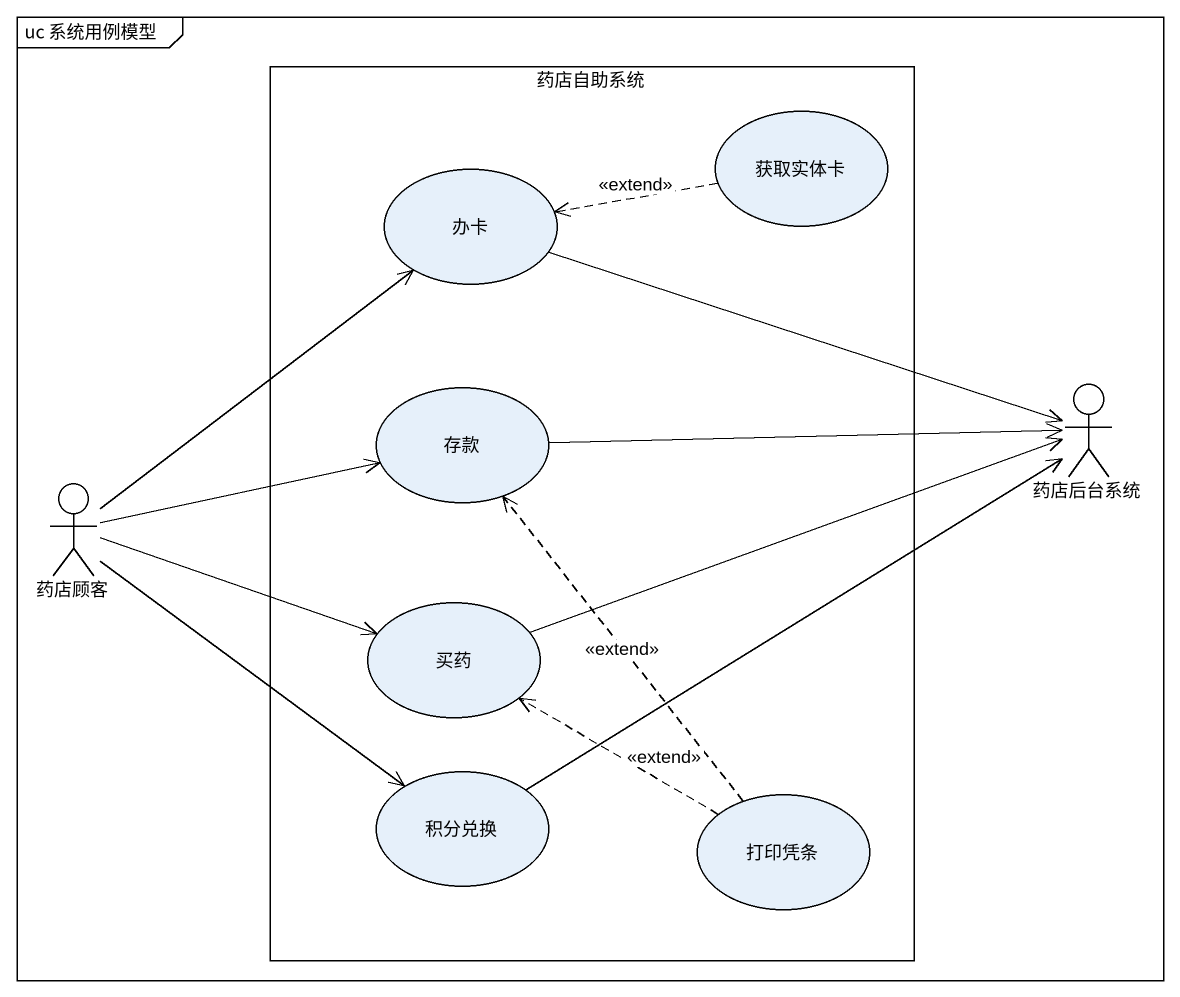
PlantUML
@startuml
mainframe uc 系统用例模型
rectangle 药店自助系统 {
  usecase 获取实体卡
  usecase 办卡
  usecase 存款
  usecase 买药
  usecase 积分兑换
  usecase 打印凭条
}
actor 药店后台系统
actor 药店顾客
获取实体卡 .left.> 办卡 : <<extend>>
办卡 -right-> 药店后台系统
存款 -right-> 药店后台系统
药店顾客 -up-> 办卡
药店顾客 -right-> 存款
药店顾客 -right-> 买药
药店顾客 -right-> 积分兑换
买药 -right-> 药店后台系统
积分兑换 -right-> 药店后台系统
打印凭条 .up.> 存款 : <<extend>>
打印凭条 .left.> 买药 : <<extend>>
@enduml
